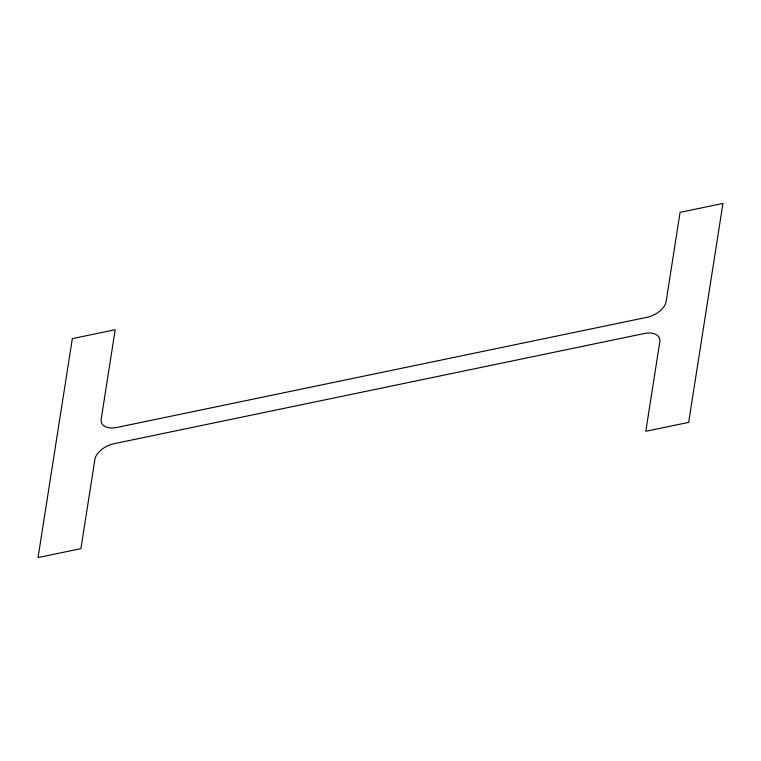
<?xml version="1.0" encoding="UTF-8"?>
<svg xmlns="http://www.w3.org/2000/svg" width="761" height="761" viewBox="0 0 761 761"><rect width="100%" height="100%" fill="white"/><g stroke="black" fill="none" stroke-linecap="round" stroke-linejoin="round"><path stroke-width="1.14" d="M72.333 338.626L38.05 557.556L80.923 548.652L94.906 459.321A18.73 10.93 -24.3 0 1 114.35 443.625L644.12 333.546A18.73 10.93 -24.3 0 1 659.787 341.955L645.794 431.287L688.667 422.374L722.95 203.444L680.077 212.348L666.094 301.679A18.73 10.93 -24.3 0 1 646.65 317.375L116.88 427.454A18.73 10.93 -24.3 0 1 101.213 419.045L115.206 329.713L72.333 338.626"/></g></svg>
